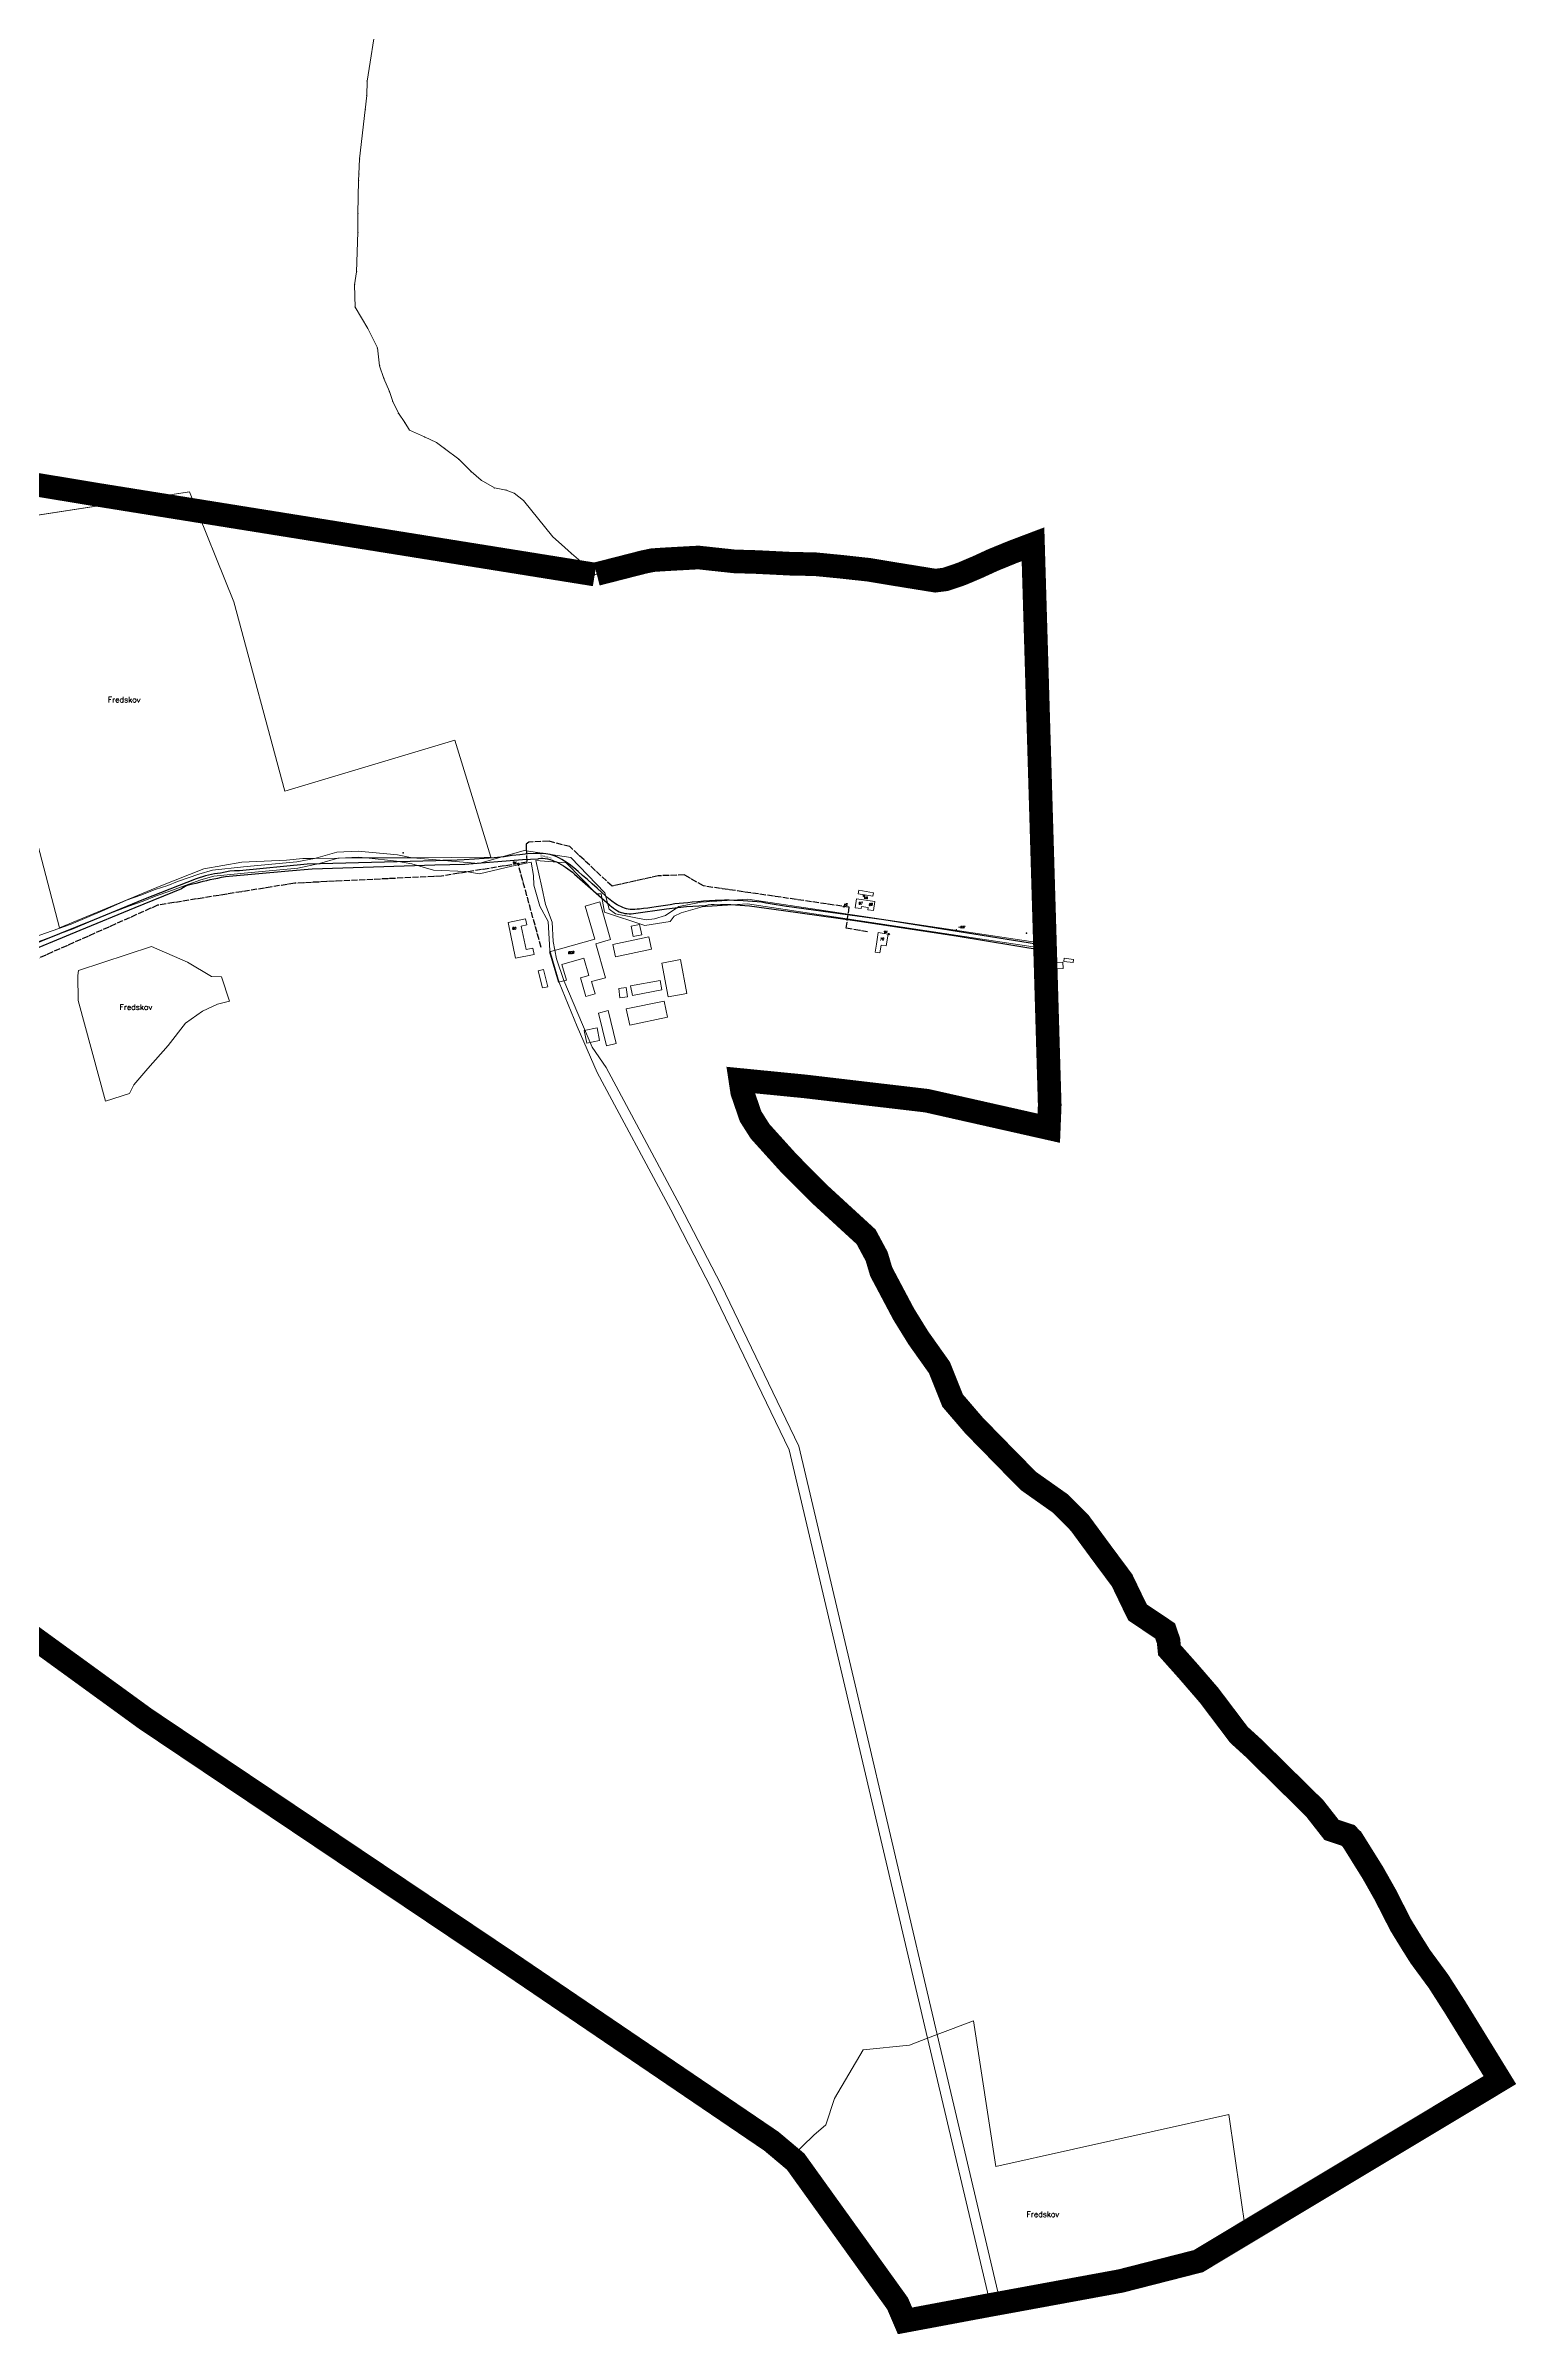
# Model space of a CAD drawing. Header units: millimetres. Extents: x 672113 to 680957, y 6130092 to 6137781.
# Drawn here: x 679401 to 680957, y 6131058 to 6133480 of the extents above; entities that cross this region are included whole.
import ezdxf

# ---------------------------------------------------------------- set-up
doc = ezdxf.new("R2010")
doc.units = ezdxf.units.MM
doc.header["$LTSCALE"] = 0.5
doc.linetypes.add('VVS3', pattern=[16, 12.8, -1.6, 0, -1.6])
for name, color, linetype, lineweight in [('ADMN_GR', 1, 'Continuous', 5), ('bygning', 1, 'Continuous', 5), ('FREDSKOV', 1, 'Continuous', 5), ('FRSKOV_L', 1, 'Continuous', 5), ('MILJOE', 1, 'Continuous', 5), ('OPTAGETVEJ', 1, 'Continuous', 5), ('SKELPKT', 1, 'Continuous', 5), ('SKOV_TEKST', 1, 'Continuous', 5)]:
    doc.layers.add(name, color=color, linetype=linetype, lineweight=lineweight)
doc.layers.add('FIKS_TEKST', color=6, linetype='Continuous', lineweight=5, plot=False)
doc.layers.add('FIKSPUNKT', color=1, linetype='Continuous', lineweight=5, plot=False)
for name, color, linetype in [('Forsyningsområde', 100, 'Continuous'), ('Husnr', 3, 'Continuous'), ('TF_V_---_Stikledning', 150, 'VVS3'), ('TF_V_---_Stophane', 3, 'Continuous'), ('TF_V_---_Tekst', 1, 'Continuous'), ('Vej', 7, 'Continuous'), ('Vejnavn', 9, 'Continuous')]:
    doc.layers.add(name, color=color, linetype=linetype)
doc.styles.add('Ariel', font='arial.ttf')
doc.styles.add('ROMANS', font='ROMANS')
doc.styles.get("Standard").update_dxf_attribs({"font": 'romans.shx', "width": 0.75})

msp = doc.modelspace()

# ---------------------------------------------------------------- linework, layer by layer
at = {"layer": 'ADMN_GR', "color": 220}
for p, q in [((679751.4, 6133507.4), (679741, 6133442.7)), ((679740.6, 6133427.3), (679739, 6133412.4)), ((679741, 6133442.7), (679740.6, 6133427.3)), ((679739, 6133412.4), (679732.9, 6133360.3)), ((679732.9, 6133360.3), (679732.2, 6133344.2)), ((679732, 6133337.6), (679731.2, 6133302.7)), ((679732.2, 6133344.2), (679732, 6133337.6)), ((679731.2, 6133302.7), (679731.3, 6133282.8)), ((679731.3, 6133282.8), (679729.8, 6133241)), ((679729.8, 6133241), (679727.7, 6133227.1)), ((679727.7, 6133227.1), (679728.2, 6133203.6)), ((679728.2, 6133203.6), (679741.7, 6133181)), ((679741.7, 6133181), (679751.9, 6133160.3)), ((679751.9, 6133160.3), (679754.1, 6133141.4)), ((679754.1, 6133141.4), (679758.7, 6133128)), ((679758.7, 6133128), (679764.5, 6133114.1)), ((679764.5, 6133114.1), (679768.1, 6133103.7)), ((679768.1, 6133103.7), (679774, 6133091.2)), ((679774, 6133091.2), (679780.8, 6133081.3)), ((679780.8, 6133081.3), (679785.7, 6133073.4)), ((679785.7, 6133073.4), (679801.8, 6133066.2)), ((679801.8, 6133066.2), (679814.4, 6133060.2)), ((679814.4, 6133060.2), (679823, 6133054)), ((679823, 6133054), (679837.9, 6133042.5)), ((679837.9, 6133042.5), (679850.9, 6133029.5)), ((679850.9, 6133029.5), (679861.8, 6133020.2)), ((679861.8, 6133020.2), (679875.7, 6133012.1)), ((679875.7, 6133012.1), (679887.9, 6133009.8)), ((679887.9, 6133009.8), (679896.6, 6133006.5)), ((679896.6, 6133006.5), (679906.4, 6132999)), ((679906.4, 6132999), (679937.6, 6132960.2)), ((679937.6, 6132960.2), (679946.7, 6132952.1)), ((679946.7, 6132952.1), (679957.1, 6132942.7)), ((679957.1, 6132942.7), (679969.6, 6132932)), ((680424.1, 6132944.4), (680402.8, 6132935.7)), ((680445.5, 6132952.5), (680424.1, 6132944.4)), ((680458.6, 6132514.4), (680445.5, 6132952.5)), ((679969.6, 6132932), (679981.8, 6132920.5)), ((679981.8, 6132920.5), (679983.9, 6132921)), ((680033.1, 6132933.6), (679983.9, 6132921)), ((680043, 6132935.7), (680033.1, 6132933.6)), ((680058.7, 6132936.7), (680043, 6132935.7)), ((680091.6, 6132938.5), (680058.7, 6132936.7)), ((680101.6, 6132937.4), (680091.6, 6132938.5)), ((680104.3, 6132937.1), (680101.6, 6132937.4)), ((680129.6, 6132934.4), (680104.3, 6132937.1)), ((680153.2, 6132933.7), (680129.6, 6132934.4)), ((680189.3, 6132931.9), (680153.2, 6132933.7)), ((680215, 6132931.4), (680189.3, 6132931.9)), ((680242.6, 6132928.7), (680215, 6132931.4)), ((680271.8, 6132925.5), (680242.6, 6132928.7)), ((680295.2, 6132921.6), (680271.8, 6132925.5)), ((680326.7, 6132916.5), (680295.2, 6132921.6)), ((680342.2, 6132914), (680326.7, 6132916.5)), ((680352.6, 6132915.3), (680342.2, 6132914)), ((680359, 6132917.4), (680352.6, 6132915.3)), ((680369.8, 6132921.1), (680359, 6132917.4)), ((680386.2, 6132928.1), (680369.8, 6132921.1)), ((680387.2, 6132928.5), (680386.2, 6132928.1)), ((680402.8, 6132935.7), (680387.2, 6132928.5)), ((680460.9, 6132436.1), (680458.6, 6132514.4)), ((680463.2, 6132359), (680460.9, 6132436.1)), ((680135.9, 6132385.5), (680137.8, 6132372.9)), ((680203.8, 6132378.8), (680135.9, 6132385.5)), ((680137.8, 6132372.9), (680146.7, 6132347)), ((680333.2, 6132363.6), (680203.8, 6132378.8)), ((680462.2, 6132334.5), (680333.2, 6132363.6)), ((680463.2, 6132359), (680462.2, 6132334.5)), ((680146.7, 6132347), (680156.8, 6132331.1)), ((680156.8, 6132331.1), (680186.5, 6132298.2)), ((680186.5, 6132298.2), (680203.5, 6132281)), ((680203.5, 6132281), (680220.2, 6132264.3)), ((680220.2, 6132264.3), (680268.9, 6132219.6)), ((680268.9, 6132219.6), (680280.1, 6132198.8)), ((680280.1, 6132198.8), (680284.9, 6132182.6)), ((680284.9, 6132182.6), (680308.8, 6132137.5)), ((680308.8, 6132137.5), (680324.2, 6132112.6)), ((680324.2, 6132112.6), (680346.6, 6132081)), ((680346.6, 6132081), (680360.5, 6132046.2)), ((680360.5, 6132046.2), (680383.2, 6132019.8)), ((680383.2, 6132019.8), (680422.7, 6131979.4)), ((680440.9, 6131961), (680422.7, 6131979.4)), ((680474.6, 6131937.2), (680440.9, 6131961)), ((679191.6, 6131938.2), (679506.6, 6131709.3)), ((680495, 6131916.6), (680474.6, 6131937.2)), ((680495, 6131916.6), (680519.1, 6131883.8)), ((680519.1, 6131883.8), (680539.7, 6131856.1)), ((680539.7, 6131856.1), (680551.2, 6131832.2)), ((680551.2, 6131832.2), (680556.1, 6131822.1)), ((680556.1, 6131822.1), (680585.3, 6131802.5)), ((680585.3, 6131802.5), (680588.9, 6131792)), ((680588.9, 6131792), (680589.9, 6131782.1)), ((680589.9, 6131782.1), (680609.6, 6131760)), ((680609.6, 6131760), (680631.8, 6131734.3)), ((680631.8, 6131734.3), (680663.4, 6131692.5)), ((679506.6, 6131709.3), (679889, 6131452.4)), ((680670.5, 6131686), (680663.4, 6131692.5)), ((680678.8, 6131678.5), (680670.5, 6131686)), ((680743.4, 6131614.9), (680678.8, 6131678.5)), ((680761.4, 6131591.9), (680743.4, 6131614.9)), ((680778.9, 6131586.1), (680761.4, 6131591.9)), ((680780.5, 6131584.3), (680778.9, 6131586.1)), ((680783, 6131581.9), (680780.5, 6131584.3)), ((680805.1, 6131546.5), (680783, 6131581.9)), ((680818, 6131523.7), (680805.1, 6131546.5)), ((680818.3, 6131523.1), (680818, 6131523.7)), ((680834.7, 6131491), (680818.3, 6131523.1)), ((680846.3, 6131472.1), (680834.7, 6131491)), ((680855.3, 6131457.8), (680846.3, 6131472.1)), ((679889, 6131452.4), (680168.7, 6131262.4)), ((680874.7, 6131431.4), (680855.3, 6131457.8)), ((680892.2, 6131404), (680874.7, 6131431.4)), ((680915.7, 6131366), (680892.2, 6131404)), ((680915.7, 6131366), (680939.5, 6131327.1)), ((680939.5, 6131327.1), (680670.7, 6131165.7)), ((680194.4, 6131240.8), (680168.7, 6131262.4)), ((680302.3, 6131090.5), (680194.4, 6131240.8)), ((680620.5, 6131135.5), (680670.7, 6131165.7)), ((680538.3, 6131114.5), (680620.5, 6131135.5)), ((680400.6, 6131089.2), (680538.3, 6131114.5)), ((680310.1, 6131072.3), (680302.3, 6131090.5)), ((680310.1, 6131072.3), (680400.6, 6131089.2))]:
    msp.add_line(p, q, dxfattribs=at)
at = {"layer": 'bygning'}
for points in [[(680258.6, 6132577.4, 36.5), (680257.2, 6132567.9, 36.4), (680263.8, 6132567, 36.4), (680264.1, 6132569.2, 36.4), (680271.2, 6132568.2, 36.4), (680270.9, 6132565.6, 36.4), (680276.9, 6132564.8, 36.4), (680278.2, 6132574.6, 36.7)], [(680258.6, 6132577.4, 36.5), (680257.2, 6132567.9, 36.4), (680263.8, 6132567, 36.4), (680264.1, 6132569.2, 36.4), (680271.2, 6132568.2, 36.4), (680270.9, 6132565.6, 36.4), (680276.9, 6132564.8, 36.4), (680278.2, 6132574.6, 36.7)], [(680261.1, 6132586.4, 34.8), (680260.5, 6132582.6, 34.8), (680276.1, 6132580, 34.8), (680276.7, 6132583.7, 34.8)], [(680261.1, 6132586.4, 34.8), (680260.5, 6132582.6, 34.8), (680276.1, 6132580, 34.8), (680276.7, 6132583.7, 34.8)], [(679908.4, 6132556, 40.1), (679890.2, 6132552.2, 40.1), (679898, 6132514.4, 40.1), (679917.6, 6132518.5, 40.1), (679916.2, 6132525.2, 40.1), (679909.2, 6132523.8, 40.1), (679904.1, 6132548.5, 40.1), (679909.8, 6132549.7, 40.1)], [(679908.4, 6132556, 40.1), (679890.2, 6132552.2, 40.1), (679898, 6132514.4, 40.1), (679917.6, 6132518.5, 40.1), (679916.2, 6132525.2, 40.1), (679909.2, 6132523.8, 40.1), (679904.1, 6132548.5, 40.1), (679909.8, 6132549.7, 40.1)], [(679943.3, 6132488.9, 35.5), (679951.8, 6132491.3, 36.7), (679947.1, 6132507.8, 36.5), (679970.2, 6132514.4, 37.4), (679975.4, 6132496, 36.7), (679966.9, 6132493.5, 35), (679972.5, 6132474, 35), (679982.1, 6132476.8, 34.2), (679978.5, 6132489.6, 36.2), (679993.2, 6132493.8, 38.1), (679982.9, 6132529.7, 38), (679998.5, 6132534.2, 37.6), (679987.1, 6132574, 37.5), (679971.8, 6132569.6, 36.6), (679981.8, 6132534.7, 37.3), (679945.4, 6132524.3, 37.4), (679934.1, 6132521.1, 37.5)], [(679943.3, 6132488.9, 35.5), (679951.8, 6132491.3, 36.7), (679947.1, 6132507.8, 36.5), (679970.2, 6132514.4, 37.4), (679975.4, 6132496, 36.7), (679966.9, 6132493.5, 35), (679972.5, 6132474, 35), (679982.1, 6132476.8, 34.2), (679978.5, 6132489.6, 36.2), (679993.2, 6132493.8, 38.1), (679982.9, 6132529.7, 38), (679998.5, 6132534.2, 37.6), (679987.1, 6132574, 37.5), (679971.8, 6132569.6, 36.6), (679981.8, 6132534.7, 37.3), (679945.4, 6132524.3, 37.4), (679934.1, 6132521.1, 37.5)], [(680003.8, 6132515.8, 34.4), (680041.8, 6132523.9, 34.4), (680038.9, 6132537, 34.4), (680001, 6132528.9, 34.4)], [(680003.8, 6132515.8, 34.4), (680041.8, 6132523.9, 34.4), (680038.9, 6132537, 34.4), (680001, 6132528.9, 34.4)], [(680031.6, 6132539.3, 34.2), (680029.3, 6132550.2, 34.2), (680020.3, 6132548.3, 34.2), (680022.6, 6132537.4, 34.2)], [(680031.6, 6132539.3, 34.2), (680029.3, 6132550.2, 34.2), (680020.3, 6132548.3, 34.2), (680022.6, 6132537.4, 34.2)], [(680279.9, 6132529.2, 36.8), (680278.6, 6132520.8, 36.8), (680283.5, 6132520.1, 36.9), (680284.8, 6132528.4, 36.9), (680290.3, 6132527.6, 36.9), (680292.1, 6132539.9, 37.3), (680281.7, 6132541.5, 36.8)], [(680279.9, 6132529.2, 36.8), (680278.6, 6132520.8, 36.8), (680283.5, 6132520.1, 36.9), (680284.8, 6132528.4, 36.9), (680290.3, 6132527.6, 36.9), (680292.1, 6132539.9, 37.3), (680281.7, 6132541.5, 36.8)], [(680059.6, 6132473.5, 33.9), (680079.2, 6132477.2, 33.9), (680072.4, 6132512.9, 33.9), (680052.9, 6132509.2, 33.8)], [(680059.6, 6132473.5, 33.9), (680079.2, 6132477.2, 33.9), (680072.4, 6132512.9, 33.9), (680052.9, 6132509.2, 33.8)], [(680461.8, 6132502.7, 34.3), (680477.3, 6132503.7, 34.4), (680476.9, 6132510.4, 34.4), (680461.4, 6132509.4, 34.4)], [(680461.8, 6132502.7, 34.3), (680477.3, 6132503.7, 34.4), (680476.9, 6132510.4, 34.4), (680461.4, 6132509.4, 34.4)], [(680478.4, 6132514.3, 33.4), (680478.1, 6132511, 33.4), (680487.9, 6132509.9, 33.5), (680488.3, 6132513.2, 33.5)], [(680478.4, 6132514.3, 33.4), (680478.1, 6132511, 33.4), (680487.9, 6132509.9, 33.5), (680488.3, 6132513.2, 33.5)], [(679922, 6132501.2, 32.8), (679926.6, 6132482.9, 32.8), (679932.1, 6132484.2, 32.9), (679927.5, 6132502.6, 32.9)], [(679922, 6132501.2, 32.8), (679926.6, 6132482.9, 32.8), (679932.1, 6132484.2, 32.9), (679927.5, 6132502.6, 32.9)], [(680008.5, 6132472.4, 34.5), (680016.3, 6132473.4, 34.4), (680015.1, 6132483.5, 34.4), (680007.2, 6132482.5, 34.4)], [(680008.5, 6132472.4, 34.5), (680016.3, 6132473.4, 34.4), (680015.1, 6132483.5, 34.4), (680007.2, 6132482.5, 34.4)], [(680052.9, 6132480.8, 33.9), (680051, 6132490.9, 33.8), (680019.7, 6132485.1, 33.8), (680021.6, 6132475, 33.8)], [(680052.9, 6132480.8, 33.9), (680051, 6132490.9, 33.8), (680019.7, 6132485.1, 33.8), (680021.6, 6132475, 33.8)], [(679994.2, 6132421.6, 34), (680004.6, 6132424.2, 34.1), (679996, 6132459, 34.1), (679985.6, 6132456.4, 34.2)], [(679994.2, 6132421.6, 34), (680004.6, 6132424.2, 34.1), (679996, 6132459, 34.1), (679985.6, 6132456.4, 34.2)], [(680018.8, 6132443.5, 34.1), (680058.8, 6132451.9, 34.4), (680055.2, 6132469.1, 34.7), (680015.2, 6132460.7, 34.7)], [(680018.8, 6132443.5, 34.1), (680058.8, 6132451.9, 34.4), (680055.2, 6132469.1, 34.7), (680015.2, 6132460.7, 34.7)], [(679970.6, 6132438, 33.2), (679973.3, 6132424.5, 33), (679987, 6132427.2, 33.1), (679984.4, 6132440.7, 33.1)], [(679970.6, 6132438, 33.2), (679973.3, 6132424.5, 33), (679987, 6132427.2, 33.1), (679984.4, 6132440.7, 33.1)]]:
    msp.add_polyline3d(points, close=True, dxfattribs=at)
at = {"layer": 'FIKSPUNKT', "color": 6}
msp.add_point((680364.4, 6132544.7), dxfattribs=at)
at = {"layer": 'Forsyningsområde', "const_width": 25}
for points in [[(679981.8, 6132920.5), (679452.5, 6133005.4), (678686.7, 6133132.7), (677977.9, 6133284.2), (677254.5, 6133430.9)], [(679191.6, 6131938.2), (679506.6, 6131709.3), (679889, 6131452.4), (680168.7, 6131262.4), (680194.4, 6131240.8), (680302.3, 6131090.5), (680310.1, 6131072.3), (680400.4, 6131089.2), (680411, 6131091.1), (680538.3, 6131114.5), (680620.5, 6131135.5), (680670.7, 6131165.7), (680939.5, 6131327.1), (680892.2, 6131404), (680874.7, 6131431.4), (680855.3, 6131457.8), (680846.3, 6131472.1), (680834.7, 6131491), (680818.3, 6131523.1), (680805.1, 6131546.5), (680783, 6131581.9), (680780.5, 6131584.3), (680778.9, 6131586.1), (680761.4, 6131591.9), (680743.4, 6131614.9), (680678.8, 6131678.5), (680663.4, 6131692.5), (680631.8, 6131734.3), (680609.6, 6131760), (680589.9, 6131782.1), (680588.9, 6131792), (680585.3, 6131802.5), (680556.1, 6131822.1), (680551.2, 6131832.2), (680539.7, 6131856.1), (680519.1, 6131883.8), (680495, 6131916.6), (680474.6, 6131937.2), (680440.9, 6131961), (680422.7, 6131979.4), (680383.2, 6132019.8), (680360.5, 6132046.2), (680346.6, 6132081), (680324.2, 6132112.6), (680308.8, 6132137.5), (680284.9, 6132182.6), (680280.1, 6132198.8), (680268.9, 6132219.6), (680220.2, 6132264.3), (680203.5, 6132281), (680186.5, 6132298.2), (680156.8, 6132331.1), (680146.7, 6132347), (680137.8, 6132372.9), (680135.9, 6132385.5), (680203.8, 6132378.8), (680333.2, 6132363.6), (680462.2, 6132334.5), (680463.2, 6132359), (680460.9, 6132436.1), (680458.6, 6132514.4), (680445.5, 6132952.5), (680424.1, 6132944.4), (680402.8, 6132935.7), (680387.2, 6132928.5), (680369.8, 6132921.1), (680359, 6132917.4), (680352.6, 6132915.3), (680342.2, 6132914), (680326.7, 6132916.5), (680295.2, 6132921.6), (680271.8, 6132925.5), (680242.6, 6132928.7), (680215, 6132931.4), (680189.3, 6132931.9), (680153.2, 6132933.7), (680129.6, 6132934.4), (680104.3, 6132937.1), (680091.6, 6132938.5), (680058.7, 6132936.7), (680043, 6132935.7), (680033.1, 6132933.6), (679983.9, 6132921)]]:
    msp.add_lwpolyline(points, dxfattribs=at)
at = {"layer": 'FREDSKOV', "color": 7}
for points in [[(679270.8, 6132964.7), (679386.6, 6132657.2), (679415.3, 6132546.5), (679522.8, 6132591), (679568.1, 6132609), (679608.5, 6132616.1), (679655.5, 6132618.3), (679673.1, 6132620), (679685.2, 6132620.1), (679711.5, 6132620.3), (679739.8, 6132620.5), (679788.7, 6132620.8), (679871.8, 6132621.4), (679833.9, 6132745.1), (679653.9, 6132691.2), (679599.8, 6132891.7), (679553.1, 6133007.9)], [(679434.7, 6132496.2), (679435.1, 6132469.8), (679464, 6132363.3), (679489.4, 6132371.1), (679494.1, 6132380.4), (679508.8, 6132397.6), (679530.6, 6132422), (679548.8, 6132445.8), (679566.6, 6132458.4), (679582.8, 6132465.7), (679595.3, 6132468.8), (679586.7, 6132494.7), (679576.3, 6132495.1), (679550.8, 6132510.2), (679512.8, 6132526.8), (679435.6, 6132501.3)], [(680189.3, 6131245.1), (680189.3, 6131245.1), (680194.4, 6131240.8), (680302.3, 6131090.5), (680310.1, 6131072.3), (680400.6, 6131089.2), (680538.3, 6131114.5), (680620.5, 6131135.5), (680670.7, 6131165.7), (680652.7, 6131290.8), (680406.3, 6131235.6), (680382.5, 6131389.7), (680344.2, 6131375.3), (680334, 6131371.5), (680314.8, 6131364.2), (680265.8, 6131359.1), (680235.5, 6131307.5), (680226.3, 6131279.8), (680213.6, 6131268.8)]]:
    msp.add_lwpolyline(points, close=True, dxfattribs=at)
at = {"layer": 'FRSKOV_L', "color": 64, "true_color": 0x5fa000}
for p, q in [((679553.1, 6133007.9), (679270.8, 6132964.7)), ((679599.8, 6132891.7), (679553.1, 6133007.9)), ((679653.9, 6132691.2), (679599.8, 6132891.7)), ((679833.9, 6132745.1), (679653.9, 6132691.2)), ((679871.8, 6132621.4), (679833.9, 6132745.1)), ((679386.6, 6132657.2), (679415.3, 6132546.5)), ((679522.8, 6132591), (679568.1, 6132609)), ((679568.1, 6132609), (679608.5, 6132616.1)), ((679608.5, 6132616.1), (679655.5, 6132618.3)), ((679655.5, 6132618.3), (679673.1, 6132620)), ((679673.1, 6132620), (679685.2, 6132620.1)), ((679685.2, 6132620.1), (679711.5, 6132620.3)), ((679711.5, 6132620.3), (679739.8, 6132620.5)), ((679739.8, 6132620.5), (679788.7, 6132620.8)), ((679788.7, 6132620.8), (679871.8, 6132621.4)), ((679415.3, 6132546.5), (679522.8, 6132591)), ((679512.8, 6132526.8), (679435.6, 6132501.3)), ((679550.8, 6132510.2), (679512.8, 6132526.8)), ((679576.3, 6132495.1), (679550.8, 6132510.2)), ((679435.6, 6132501.3), (679434.7, 6132496.2)), ((679434.7, 6132496.2), (679435.1, 6132469.8)), ((679586.7, 6132494.7), (679576.3, 6132495.1)), ((679595.3, 6132468.8), (679586.7, 6132494.7)), ((679435.1, 6132469.8), (679464, 6132363.3)), ((679548.8, 6132445.8), (679566.6, 6132458.4)), ((679566.6, 6132458.4), (679582.8, 6132465.7)), ((679582.8, 6132465.7), (679595.3, 6132468.8)), ((679530.6, 6132422), (679548.8, 6132445.8)), ((679508.8, 6132397.6), (679530.6, 6132422)), ((679494.1, 6132380.4), (679508.8, 6132397.6)), ((679464, 6132363.3), (679489.4, 6132371.1)), ((679489.4, 6132371.1), (679494.1, 6132380.4)), ((680382.5, 6131389.7), (680344.2, 6131375.3)), ((680406.3, 6131235.6), (680382.5, 6131389.7)), ((680334, 6131371.5), (680314.8, 6131364.2)), ((680344.2, 6131375.3), (680334, 6131371.5)), ((680265.8, 6131359.1), (680235.5, 6131307.5)), ((680314.8, 6131364.2), (680265.8, 6131359.1)), ((680235.5, 6131307.5), (680226.3, 6131279.8)), ((680213.6, 6131268.8), (680189.3, 6131245.1)), ((680226.3, 6131279.8), (680213.6, 6131268.8)), ((680652.7, 6131290.8), (680406.3, 6131235.6)), ((680670.7, 6131165.7), (680652.7, 6131290.8)), ((680189.3, 6131245.1), (680189.3, 6131245.1)), ((680189.3, 6131245.1), (680194.4, 6131240.8)), ((680194.4, 6131240.8), (680302.3, 6131090.5)), ((680620.5, 6131135.5), (680670.7, 6131165.7)), ((680538.3, 6131114.5), (680620.5, 6131135.5)), ((680400.6, 6131089.2), (680538.3, 6131114.5)), ((680302.3, 6131090.5), (680310.1, 6131072.3)), ((680310.1, 6131072.3), (680400.6, 6131089.2))]:
    msp.add_line(p, q, dxfattribs=at)
at = {"layer": 'MILJOE', "color": 7}
msp.add_lwpolyline([(679191.6, 6131938.2), (679506.6, 6131709.3), (679889, 6131452.4), (680168.7, 6131262.4), (680194.4, 6131240.8), (680302.3, 6131090.5), (680310.1, 6131072.3), (680400.6, 6131089.2), (680538.3, 6131114.5), (680620.5, 6131135.5), (680670.7, 6131165.7), (680939.5, 6131327.1), (680915.7, 6131366), (680892.2, 6131404), (680874.7, 6131431.4), (680855.3, 6131457.8), (680846.3, 6131472.1), (680834.7, 6131491), (680818.3, 6131523.1), (680818, 6131523.7), (680805.1, 6131546.5), (680783, 6131581.9), (680780.5, 6131584.3), (680778.9, 6131586.1), (680761.4, 6131591.9), (680743.4, 6131614.9), (680678.8, 6131678.5), (680670.5, 6131686), (680663.4, 6131692.5), (680631.8, 6131734.3), (680609.6, 6131760), (680589.9, 6131782.1), (680588.9, 6131792), (680585.3, 6131802.5), (680556.1, 6131822.1), (680551.2, 6131832.2), (680539.7, 6131856.1), (680519.1, 6131883.8), (680495, 6131916.6), (680474.6, 6131937.2), (680440.9, 6131961), (680422.7, 6131979.4), (680383.2, 6132019.8), (680360.5, 6132046.2), (680346.6, 6132081), (680324.2, 6132112.6), (680308.8, 6132137.5), (680284.9, 6132182.6), (680280.1, 6132198.8), (680268.9, 6132219.6), (680220.2, 6132264.3), (680203.5, 6132281), (680186.5, 6132298.2), (680156.8, 6132331.1), (680146.7, 6132347), (680137.8, 6132372.9), (680135.9, 6132385.5), (680203.8, 6132378.8), (680333.2, 6132363.6), (680462.2, 6132334.5), (680463.2, 6132359), (680460.9, 6132436.1), (680458.6, 6132514.4), (680445.5, 6132952.5), (680424.1, 6132944.4), (680402.8, 6132935.7), (680387.2, 6132928.5), (680386.2, 6132928.1), (680369.8, 6132921.1), (680359, 6132917.4), (680352.6, 6132915.3), (680342.2, 6132914), (680326.7, 6132916.5), (680295.2, 6132921.6), (680271.8, 6132925.5), (680242.6, 6132928.7), (680215, 6132931.4), (680189.3, 6132931.9), (680153.2, 6132933.7), (680129.6, 6132934.4), (680104.3, 6132937.1), (680101.6, 6132937.4), (680091.6, 6132938.5), (680058.7, 6132936.7), (680043, 6132935.7), (680033.1, 6132933.6), (679983.9, 6132921), (679981.8, 6132920.5), (679969.6, 6132932), (679957.1, 6132942.7), (679946.7, 6132952.1), (679937.6, 6132960.2), (679906.4, 6132999), (679896.6, 6133006.5), (679887.9, 6133009.8), (679875.7, 6133012.1), (679861.8, 6133020.2), (679850.9, 6133029.5), (679837.9, 6133042.5), (679823, 6133054), (679814.4, 6133060.2), (679801.8, 6133066.2), (679785.7, 6133073.4), (679780.8, 6133081.3), (679774, 6133091.2), (679768.1, 6133103.7), (679764.5, 6133114.1), (679758.7, 6133128), (679754.1, 6133141.4), (679751.9, 6133160.3), (679741.7, 6133181), (679728.2, 6133203.6), (679727.7, 6133227.1), (679729.8, 6133241), (679731.3, 6133282.8), (679731.2, 6133302.7), (679732, 6133337.6), (679732.2, 6133344.2), (679732.9, 6133360.3), (679739, 6133412.4), (679740.6, 6133427.3), (679741, 6133442.7), (679751.4, 6133507.4)], dxfattribs=at)
at = {"layer": 'OPTAGETVEJ', "color": 8}
for p, q in [((679689, 6132620.9), (679709, 6132626.7)), ((679709, 6132626.7), (679731.6, 6132627.8)), ((679731.6, 6132627.8), (679773, 6132623.8)), ((679859.3, 6132614.6), (679907.1, 6132628.5)), ((679907.1, 6132628.5), (679956.6, 6132621)), ((679540.4, 6132595.7), (679562.9, 6132603.4)), ((679562.9, 6132603.4), (679577.3, 6132607.6)), ((679564.9, 6132597.2), (679578.6, 6132601.2)), ((679577.3, 6132607.6), (679610.3, 6132611.2)), ((679578.6, 6132601.2), (679611, 6132604.6)), ((679610.3, 6132611.2), (679666.6, 6132616.3)), ((679611, 6132604.6), (679667.6, 6132609.8)), ((679666.6, 6132616.3), (679685.2, 6132620.1)), ((679667.6, 6132609.8), (679690.7, 6132614.6)), ((679685.2, 6132620.1), (679689, 6132620.9)), ((679690.7, 6132614.6), (679710.1, 6132620.2)), ((679710.1, 6132620.2), (679711.5, 6132620.3)), ((679711.5, 6132620.3), (679731.4, 6132621.3)), ((679731.4, 6132621.3), (679739.8, 6132620.5)), ((679739.8, 6132620.5), (679772, 6132617.3)), ((679772, 6132617.3), (679788.1, 6132614.3)), ((679773, 6132623.8), (679788.7, 6132620.8)), ((679788.1, 6132614.3), (679811.1, 6132607.5)), ((679788.7, 6132620.8), (679789.4, 6132620.7)), ((679789.4, 6132620.7), (679859.3, 6132614.6)), ((679811.1, 6132607.5), (679845.5, 6132606.3)), ((679845.5, 6132606.3), (679859.8, 6132603.6)), ((679859.8, 6132603.6), (679894.2, 6132612)), ((679894.2, 6132612), (679914.6, 6132616.2)), ((679914.6, 6132616.2), (679917, 6132601.9)), ((679917, 6132601.9), (679917.5, 6132591.7)), ((679925.8, 6132589.5), (679919.6, 6132617.8)), ((679919.6, 6132617.8), (679951.5, 6132615.5)), ((679951.5, 6132615.5), (679983.6, 6132582.4)), ((679956.6, 6132621), (679992.3, 6132583.5)), ((679486.4, 6132575.7), (679501.6, 6132581.1)), ((679501.6, 6132581.1), (679516.7, 6132587.3)), ((679503.9, 6132574.9), (679517.6, 6132580.4)), ((679516.7, 6132587.3), (679530.1, 6132591.5)), ((679517.6, 6132580.4), (679531.2, 6132585)), ((679530.1, 6132591.5), (679540.4, 6132595.7)), ((679531.2, 6132585), (679544.4, 6132590.1)), ((679544.4, 6132590.1), (679564.9, 6132597.2)), ((679917.5, 6132591.7), (679923.8, 6132569.5)), ((679929.7, 6132571.2), (679925.8, 6132589.5)), ((679983.6, 6132582.4), (679988.6, 6132582.7)), ((679988.6, 6132582.7), (679992, 6132563.3)), ((679992.3, 6132583.5), (679997, 6132566.2)), ((680094.5, 6132573.8), (680143.9, 6132576.8)), ((680143.9, 6132576.8), (680457.2, 6132529.9)), ((679427.7, 6132550.6), (679463.3, 6132565.7)), ((679430, 6132545.6), (679463.1, 6132559.6)), ((679463.1, 6132559.6), (679488.7, 6132569.4)), ((679463.3, 6132565.7), (679486.4, 6132575.7)), ((679488.7, 6132569.4), (679503.9, 6132574.9)), ((679923.8, 6132569.5), (679932.4, 6132553.3)), ((679936.9, 6132552.5), (679929.7, 6132571.2)), ((679932.4, 6132553.3), (679934.2, 6132522.7)), ((679937.8, 6132532.2), (679936.9, 6132552.5)), ((679992, 6132563.3), (680034.9, 6132549.1)), ((679997, 6132566.2), (680003.9, 6132561.5)), ((680003.9, 6132561.5), (680036.3, 6132555.1)), ((680034.9, 6132549.1), (680061.6, 6132553.1)), ((680036.3, 6132555.1), (680045, 6132556.2)), ((680045, 6132556.2), (680056.7, 6132559.7)), ((680056.7, 6132559.7), (680070.7, 6132569.2)), ((680061.6, 6132553.1), (680065.9, 6132558.9)), ((680065.9, 6132558.9), (680073.4, 6132562.6)), ((680070.7, 6132569.2), (680094.5, 6132573.8)), ((680073.4, 6132562.6), (680095.3, 6132568.8)), ((680095.3, 6132568.8), (680143.6, 6132571.8)), ((680143.6, 6132571.8), (680457.4, 6132524.8)), ((679354.6, 6132524.8), (679427.7, 6132550.6)), ((679357.2, 6132518.8), (679430, 6132545.6)), ((679941.2, 6132513.6), (679937.8, 6132532.2)), ((680457.2, 6132529.9), (680458, 6132529.7)), ((679934.2, 6132522.7), (679944.3, 6132488.6)), ((679949, 6132490.8), (679941.2, 6132513.6)), ((680457.4, 6132524.8), (680458.2, 6132524.7)), ((679944.3, 6132488.6), (679963.2, 6132442.1)), ((679968.8, 6132444.4), (679949, 6132490.8)), ((679963.2, 6132442.1), (679984.4, 6132393.5)), ((679979.2, 6132420.1), (679968.8, 6132444.4)), ((679993.9, 6132398.6), (679979.2, 6132420.1)), ((679984.4, 6132393.5), (680062.2, 6132248)), ((679993.9, 6132398.6), (680071.7, 6132253.1)), ((680062.2, 6132248), (680105.7, 6132163.9)), ((680071.7, 6132253.1), (680115.4, 6132168.7)), ((680115.4, 6132168.7), (680197.8, 6131997.9)), ((680105.7, 6132163.9), (680187.6, 6131994.2)), ((680197.8, 6131997.9), (680258.6, 6131739.5)), ((680242.2, 6131762), (680187.6, 6131994.2)), ((680334, 6131371.5), (680242.2, 6131762)), ((680258.6, 6131739.5), (680344.2, 6131375.3)), ((680334, 6131371.5), (680400.4, 6131089.2)), ((680344.2, 6131375.3), (680411, 6131091.1))]:
    msp.add_line(p, q, dxfattribs=at)
at = {"layer": 'SKELPKT', "color": 253, "true_color": 0x999999}
for p in [(679740.6, 6133427.3), (679741, 6133442.7), (679739, 6133412.4), (679732.9, 6133360.3), (679732, 6133337.6), (679732.2, 6133344.2), (679731.2, 6133302.7), (679731.3, 6133282.8), (679729.8, 6133241), (679727.7, 6133227.1), (679728.2, 6133203.6), (679741.7, 6133181), (679751.9, 6133160.3), (679754.1, 6133141.4), (679758.7, 6133128), (679764.5, 6133114.1), (679768.1, 6133103.7), (679774, 6133091.2), (679780.8, 6133081.3), (679785.7, 6133073.4), (679801.8, 6133066.2), (679814.4, 6133060.2), (679823, 6133054), (679837.9, 6133042.5), (679850.9, 6133029.5), (679861.8, 6133020.2), (679875.7, 6133012.1), (679887.9, 6133009.8), (679896.6, 6133006.5), (679906.4, 6132999), (679937.6, 6132960.2), (679946.7, 6132952.1), (679957.1, 6132942.7), (680424.1, 6132944.4), (680445.5, 6132952.5), (679969.6, 6132932), (679981.8, 6132920.5), (679983.9, 6132921), (680033.1, 6132933.6), (680043, 6132935.7), (680058.7, 6132936.7), (680091.6, 6132938.5), (680101.6, 6132937.4), (680104.3, 6132937.1), (680129.6, 6132934.4), (680153.2, 6132933.7), (680189.3, 6132931.9), (680215, 6132931.4), (680242.6, 6132928.7), (680271.8, 6132925.5), (680295.2, 6132921.6), (680326.7, 6132916.5), (680352.6, 6132915.3), (680359, 6132917.4), (680369.8, 6132921.1), (680386.2, 6132928.1), (680387.2, 6132928.5), (680402.8, 6132935.7), (680342.2, 6132914), (680458.6, 6132514.4), (680460.9, 6132436.1), (680135.9, 6132385.5), (680137.8, 6132372.9), (680203.8, 6132378.8), (680333.2, 6132363.6), (680463.2, 6132359), (680146.7, 6132347), (680462.2, 6132334.5), (680156.8, 6132331.1), (680186.5, 6132298.2), (680203.5, 6132281), (680220.2, 6132264.3), (680268.9, 6132219.6), (680280.1, 6132198.8), (680284.9, 6132182.6), (680308.8, 6132137.5), (680324.2, 6132112.6), (680346.6, 6132081), (680360.5, 6132046.2), (680383.2, 6132019.8), (680422.7, 6131979.4), (680440.9, 6131961), (680474.6, 6131937.2), (680495, 6131916.6), (680519.1, 6131883.8), (680539.7, 6131856.1), (680551.2, 6131832.2), (680556.1, 6131822.1), (680585.3, 6131802.5), (680588.9, 6131792), (680589.9, 6131782.1), (680609.6, 6131760), (680631.8, 6131734.3), (679506.6, 6131709.3), (680663.4, 6131692.5), (680670.5, 6131686), (680678.8, 6131678.5), (680743.4, 6131614.9), (680761.4, 6131591.9), (680778.9, 6131586.1), (680780.5, 6131584.3), (680783, 6131581.9), (680805.1, 6131546.5), (680818, 6131523.7), (680818.3, 6131523.1), (680834.7, 6131491), (680846.3, 6131472.1), (679889, 6131452.4), (680855.3, 6131457.8), (680874.7, 6131431.4), (680892.2, 6131404), (680915.7, 6131366), (680939.5, 6131327.1), (680168.7, 6131262.4), (680194.4, 6131240.8), (680670.7, 6131165.7), (680620.5, 6131135.5), (680538.3, 6131114.5), (680302.3, 6131090.5), (680400.6, 6131089.2), (680310.1, 6131072.3)]:
    msp.add_point(p, dxfattribs=at)
at = {"layer": 'TF_V_---_Stikledning'}
msp.add_line((679925, 6132525.9), (679900.8, 6132614.4), dxfattribs=at)
msp.add_lwpolyline([(680270.3, 6132542.5), (680247.8, 6132546.2), (680251.1, 6132568.3), (680096.8, 6132590.9), (680076.6, 6132602.6), (680048.9, 6132601.6), (680000.1, 6132590.7), (679955.4, 6132632.5), (679932.8, 6132638.4), (679912.1, 6132637.2), (679909.4, 6132635), (679909.1, 6132631.1), (679910, 6132615.9), (679819.7, 6132601.3), (679664.4, 6132593.8), (679519.3, 6132570.5), (679382.9, 6132509.8)], dxfattribs=at)
at = {"layer": 'TF_V_---_Stophane'}
for centre in [(679900.8, 6132614.4), (680266.6, 6132580.3, 36.5), (680245.5, 6132569.1, 36.5), (680292.8, 6132539.9, 37.3)]:
    msp.add_circle(centre, 0.75, dxfattribs=at)
at = {"layer": 'Vej', "linetype": 'Continuous'}
for points in [[(680167.5, 6132571.8), (680167.3, 6132571.9), (680162.7, 6132572.8), (680158.2, 6132573.6), (680153.5, 6132574.1), (680148.8, 6132574.5), (680143.9, 6132574.9), (680138.9, 6132575.2), (680134, 6132575.5), (680129, 6132575.6), (680124, 6132575.7), (680119.1, 6132575.7), (680114.1, 6132575.6), (680109.1, 6132575.5), (680103.1, 6132575.1), (680097, 6132574.7), (680090.9, 6132574.2), (680084.9, 6132573.6), (680080.3, 6132573.2), (680075.7, 6132572.8), (680071.1, 6132572.3), (680066.5, 6132571.8), (680061.6, 6132571), (680056.7, 6132570.3), (680051.7, 6132569.5), (680046.8, 6132568.8), (680042.3, 6132568.1), (680037.9, 6132567.5), (680033.5, 6132567), (680029, 6132566.5), (680026.6, 6132566.2), (680024.1, 6132565.9), (680021.7, 6132565.8), (680019.2, 6132565.9), (680017.3, 6132566.3), (680015.3, 6132566.8), (680013.4, 6132567.4), (680011.6, 6132568.2), (680009.5, 6132569), (680007.5, 6132570), (680005.6, 6132571), (680003.7, 6132572.1), (679999.9, 6132574.7), (679996.3, 6132577.6), (679992.8, 6132580.7), (679989.3, 6132584), (679984.2, 6132588.5), (679979.1, 6132593), (679974, 6132597.6), (679968.8, 6132602.1), (679964.2, 6132606.1), (679959.6, 6132610.1), (679954.7, 6132613.8), (679949.7, 6132617.2), (679947.1, 6132618.8), (679944.4, 6132620.3), (679941.7, 6132621.6), (679939, 6132622.8), (679936.8, 6132623.5), (679934.6, 6132624.1), (679932.3, 6132624.5), (679930.1, 6132624.9), (679927.4, 6132625.2), (679924.7, 6132625.3), (679922, 6132625.3), (679919.3, 6132625.2), (679911, 6132624.8), (679902.7, 6132624), (679894.4, 6132623), (679886.1, 6132621.8), (679875.5, 6132620.8), (679864.9, 6132620), (679854.4, 6132619.2), (679843.7, 6132618.6), (679836.2, 6132618.2), (679828.7, 6132618), (679821.2, 6132617.7), (679813.6, 6132617.6)], [(679544.8, 6132588.3), (679544.9, 6132588.4), (679548.3, 6132590.5), (679552.1, 6132592), (679556.1, 6132593.1), (679560.2, 6132593.9), (679563.9, 6132594.9), (679567.5, 6132595.9), (679571.2, 6132596.8), (679574.9, 6132597.6), (679578.9, 6132598.5), (679582.9, 6132599.3), (679586.9, 6132600.1), (679591, 6132600.8)], [(679605.9, 6132606.8), (679605.7, 6132606.8), (679600.7, 6132606.9), (679595.8, 6132606.4), (679590.8, 6132605.5), (679585.8, 6132604.5), (679582.6, 6132604), (679579.5, 6132603.6), (679576.3, 6132603), (679573.2, 6132602.4), (679569.9, 6132601.5), (679566.6, 6132600.6), (679563.4, 6132599.5), (679560.1, 6132598.3)], [(679591, 6132600.8), (679657.7, 6132606.8), (679682.7, 6132609), (679812.7, 6132613.3), (679844.3, 6132614), (679905.4, 6132618.8), (679922.2, 6132619.7)], [(679813.6, 6132617.6), (679677.6, 6132613.8), (679605.9, 6132606.8)], [(679922.2, 6132619.7), (679922.3, 6132619.8), (679924.6, 6132620.2), (679927, 6132620.2), (679929.4, 6132620.1), (679931.7, 6132619.6), (679934.2, 6132619), (679936.6, 6132618.3), (679939, 6132617.3), (679941.3, 6132616.3), (679943.8, 6132615), (679946.3, 6132613.7), (679948.7, 6132612.2), (679951, 6132610.6), (679953.4, 6132609), (679955.8, 6132607.2), (679958.1, 6132605.4), (679960.3, 6132603.4)], [(679960.3, 6132603.4), (679997.4, 6132570.8)], [(678324, 6132140.2), (678351.1, 6132144.1), (678409.8, 6132155.1), (678476.4, 6132174.8), (678583.3, 6132213), (678648.3, 6132236.5), (678707.9, 6132257.8), (678767.9, 6132278.7), (678822.6, 6132297.7), (678874.2, 6132316.1), (678922.8, 6132333.8), (679016.5, 6132367), (679068.5, 6132386.6), (679134.2, 6132413.7), (679219.1, 6132451), (679277.9, 6132477), (679369.3, 6132515.8), (679437.3, 6132544.1), (679495.7, 6132568.1), (679544.8, 6132588.3)], [(679560.1, 6132598.3), (679504.5, 6132576.7), (679452, 6132555.1), (679397.3, 6132532.9), (679363.5, 6132518.6), (679284.4, 6132484.8), (679235.5, 6132463.5), (679205.1, 6132450.4), (679142.8, 6132422.6)], [(679997.4, 6132570.8), (679997.5, 6132570.7), (679999.6, 6132569.1), (680001.7, 6132567.4), (680003.8, 6132565.9), (680005.9, 6132564.5), (680007.8, 6132563.6), (680009.7, 6132562.9), (680011.6, 6132562.3), (680013.7, 6132561.8), (680015.9, 6132561.6), (680018.1, 6132561.4), (680020.4, 6132561.5), (680022.8, 6132561.8)], [(680022.8, 6132561.8), (680057.6, 6132566.8), (680078.8, 6132569), (680098.7, 6132570.1)], [(680098.7, 6132570.1), (680098.9, 6132570.1), (680101.9, 6132570.8), (680104.9, 6132571.2), (680108, 6132571.2), (680111.2, 6132571), (680114.8, 6132571.1), (680118.4, 6132571.2), (680122.1, 6132571.2), (680125.7, 6132571.1)], [(680125.7, 6132571.1), (680145.7, 6132569.7), (680181.5, 6132564.8)], [(680184.8, 6132569.3), (680167.5, 6132571.8)], [(680181.5, 6132564.8), (680259.5, 6132554.1), (680364.3, 6132538.1), (680458.3, 6132522.5)], [(680458.2, 6132527.7), (680349.9, 6132545.3), (680287.7, 6132555.2), (680185.1, 6132569.3), (680184.8, 6132569.3)]]:
    msp.add_lwpolyline(points, dxfattribs=at)
at = {"layer": 'Vejnavn', "color": 1}
for p in [(679779, 6132625.9), (680438.8, 6132540.8)]:
    msp.add_point(p, dxfattribs=at)

# ---------------------------------------------------------------- texts
at = {"layer": 'FIKS_TEKST'}
msp.add_text('-007', height=2, dxfattribs=at).set_placement((680366.5, 6132546.3))
at = {"layer": 'Husnr', "style": 'ROMANS', "oblique": 10}
for s, p in [('67', (680261, 6132571.2)), ('69', (680271.6, 6132569.9)), ('60', (679894.4, 6132544.7)), ('70', (680283.5, 6132533.2)), ('60B', (679953.5, 6132518.9))]:
    msp.add_text(s, height=2.5, rotation=3.9, dxfattribs=at).set_placement(p)
at = {"layer": 'SKOV_TEKST', "color": 94}
for p in [(679466.6, 6132785.1), (679479, 6132459.7), (680438.6, 6131182.2)]:
    msp.add_text('Fredskov', height=5.9, dxfattribs=at).set_placement(p)
at = {"layer": 'TF_V_---_Tekst', "style": 'ROMANS', "oblique": 10}
for s, p in [('SH', (679895.1, 6132614.4)), ('MB', (680266.8, 6132577.1, 36.6)), ('HS', (680245.6, 6132570.1, 36.6)), ('SH', (680287.6, 6132541.1))]:
    msp.add_text(s, height=2, rotation=3.8744, dxfattribs=at).set_placement(p)
at = {"layer": 'Vejnavn', "style": 'Ariel'}
msp.add_text('Broksøvej', height=2, rotation=346.125, dxfattribs=at).set_placement((679923.8, 6132622.5))

doc.saveas('drawing.dxf')
